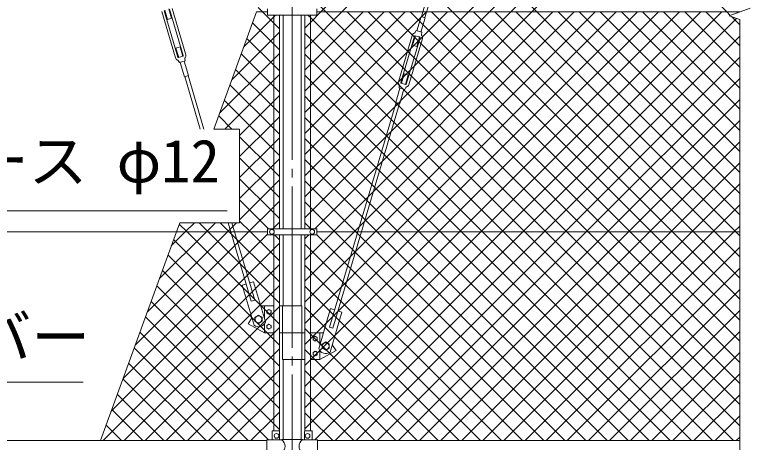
# Model space of a CAD drawing. Units: millimetres, scale not verified. Extents: x -12600 to 12600, y -8910 to 8910.
# Drawn here: x -9292 to -6827, y -5127 to -3694 of the extents above; entities that cross this region are included whole.
import ezdxf
from ezdxf.enums import TextEntityAlignment as Align

# ---------------------------------------------------------------- set-up
doc = ezdxf.new("R2010")
doc.units = ezdxf.units.MM
doc.header["$LTSCALE"] = 30
doc.linetypes.add('LONG_CHAIN', pattern=[21, 18, -1, 1, -1])
for name, color, linetype, lineweight in [('0-3_D-STR1', 1, 'Continuous', 9), ('0-6_D-BMK', 2, 'LONG_CHAIN', 9), ('0-7_D-STR3', 3, 'Continuous', 9), ('0-8_D-STR2', 7, 'Continuous', 9), ('0-9_D-STR-DIM', 7, 'Continuous', 9), ('0-D_D-STR-TXT', 7, 'Continuous', 9)]:
    doc.layers.add(name, color=color, linetype=linetype, lineweight=lineweight)
doc.styles.add('ＭＳ ゴシック', font='')
doc.styles.get('ＭＳ ゴシック').set_extended_font_data('MS Gothic')

msp = doc.modelspace()

# ---------------------------------------------------------------- linework, layer by layer
at = {"layer": '0-3_D-STR1'}
for p, q in [((-8392.68, -4411.7), (-8392.68, -3695.3)), ((-8332.18, -4411.7), (-8332.18, -3695.3)), ((-8392.68, -4670), (-8392.68, -4432.3)), ((-8332.18, -4670), (-8332.18, -4432.3)), ((-8392.68, -5118.4), (-8392.68, -4850)), ((-8332.18, -5118.4), (-8332.18, -4850)), ((-10277.43, -5121.9), (-8447.43, -5121.9)), ((-8277.43, -5121.9), (-6862.43, -5121.9))]:
    msp.add_line(p, q, dxfattribs=at)
at = {"layer": '0-6_D-BMK'}
msp.add_line((-8362.43, 1399.7), (-8362.43, -6160), dxfattribs=at)
at = {"layer": '0-7_D-STR3'}
for p, q in [((-7498.84, -2248.1), (-7929.05, -3700.64)), ((-7486.33, -2248.1), (-7917.55, -3704.05)), ((-8799.23, -3683.62), (-8753.22, -3838.95)), ((-8791.08, -3681.2), (-8745.07, -3836.53)), ((-8789.34, -3678.6), (-8779.97, -3710.25)), ((-8775.73, -3674.57), (-8766.36, -3706.21)), ((-8772.86, -3675.81), (-8726.85, -3831.14)), ((-8764.71, -3673.39), (-8718.7, -3828.72)), ((-8444.93, -3674.7), (-8444.93, -3695.3)), ((-8444.93, -3695.3), (-8279.93, -3695.3)), ((-8423.93, -4411.7), (-8423.93, -3695.3)), ((-8404.93, -4411.7), (-8404.93, -3695.3)), ((-8319.93, -4411.7), (-8319.93, -3695.3)), ((-8300.93, -4411.7), (-8300.93, -3695.3)), ((-8279.93, -3674.7), (-8279.93, -3695.3)), ((-8766.36, -3706.21), (-8779.97, -3710.25)), ((-7930.11, -3700.33), (-7944.31, -3748.27)), ((-7916.49, -3704.36), (-7930.69, -3752.3)), ((-7930.11, -3700.33), (-7916.49, -3704.36)), ((-7960.15, -3763.39), (-8006.16, -3918.72)), ((-7952, -3765.81), (-7998.01, -3921.14)), ((-7949.13, -3764.57), (-7958.51, -3796.21)), ((-7947.09, -3747.45), (-7950.91, -3754.45)), ((-7949.52, -3764.46), (-7935.14, -3768.72)), ((-7947.09, -3747.45), (-7927.91, -3753.13)), ((-7935.52, -3768.6), (-7944.89, -3800.25)), ((-7927.91, -3753.13), (-7928.52, -3761.08)), ((-7933.79, -3771.2), (-7979.79, -3926.53)), ((-7925.64, -3773.62), (-7971.64, -3928.95)), ((-8737.96, -3802.1), (-8751.57, -3806.13)), ((-8742.2, -3837.77), (-8751.57, -3806.13)), ((-8728.59, -3833.74), (-8737.96, -3802.1)), ((-7958.51, -3796.21), (-7944.89, -3800.25)), ((-8728.2, -3833.62), (-8742.59, -3837.88)), ((-8720.98, -3849.21), (-8721.59, -3841.26)), ((-8723.18, -3902.01), (-8737.37, -3854.07)), ((-8709.56, -3897.98), (-8723.76, -3850.04)), ((-7996.28, -3923.74), (-7986.9, -3892.1)), ((-7986.9, -3892.1), (-7973.29, -3896.13)), ((-8709.56, -3897.98), (-8723.18, -3902.01)), ((-8722.12, -3901.7), (-8670.1, -4077.34)), ((-8710.62, -3898.29), (-8657.59, -4077.34)), ((-7982.66, -3927.77), (-7973.29, -3896.13)), ((-8015.3, -3987.98), (-8001.1, -3940.04)), ((-8003.88, -3939.21), (-8003.27, -3931.26)), ((-7996.66, -3923.62), (-7982.28, -3927.88)), ((-8001.69, -3992.01), (-7987.49, -3944.07)), ((-8014.25, -3988.29), (-8237.18, -4740.97)), ((-8002.74, -3991.7), (-8225.67, -4744.38)), ((-8015.3, -3987.98), (-8001.69, -3992.01)), ((-8577.11, -4391.29), (-8499.19, -4654.38)), ((-8564.6, -4391.29), (-8487.69, -4650.97)), ((-8444.93, -4422), (-10280.43, -4422)), ((-8444.93, -4411.7), (-8279.93, -4411.7)), ((-8444.93, -4411.7), (-8444.93, -4432.3)), ((-8444.93, -4432.3), (-8279.93, -4432.3)), ((-8423.93, -5088.9), (-8423.93, -4432.3)), ((-8404.93, -5089.58), (-8404.93, -4432.3)), ((-8319.93, -5089.58), (-8319.93, -4432.3)), ((-8300.93, -5088.9), (-8300.93, -4432.3)), ((-8279.93, -4411.7), (-8279.93, -4432.3)), ((-6862.43, -4422), (-8279.93, -4422)), ((-8516.23, -4596.85), (-8529.66, -4600.83)), ((-8489.9, -4735.06), (-8529.66, -4600.83)), ((-8491.3, -4589.47), (-8504.73, -4593.44)), ((-8451.55, -4723.7), (-8491.3, -4589.47)), ((-8487.69, -4650.97), (-8499.19, -4654.38)), ((-8423.93, -4670), (-8467.45, -4670)), ((-8454.98, -4670), (-8454.98, -4712.1)), ((-8329.88, -4670), (-8404.93, -4670)), ((-8394.98, -4670), (-8394.98, -4760)), ((-8329.88, -4670), (-8329.88, -4760)), ((-8273.32, -4813.7), (-8233.56, -4679.47)), ((-8233.56, -4679.47), (-8220.14, -4683.44)), ((-8234.96, -4825.06), (-8195.21, -4690.83)), ((-8208.63, -4686.85), (-8195.21, -4690.83)), ((-8454.98, -4730), (-8454.98, -4760)), ((-8237.18, -4740.97), (-8225.67, -4744.38)), ((-8454.98, -4760), (-8423.93, -4760)), ((-8404.93, -4760), (-8329.88, -4760)), ((-8394.98, -4760), (-8394.98, -4850)), ((-8319.93, -4760), (-8394.98, -4760)), ((-8329.88, -4760), (-8329.88, -4850)), ((-8257.41, -4760), (-8300.93, -4760)), ((-8269.88, -4760), (-8269.88, -4802.1)), ((-8269.88, -4820), (-8269.88, -4850)), ((-8319.93, -4850), (-8394.98, -4850)), ((-8269.88, -4850), (-8300.93, -4850)), ((-8429.43, -5118.9), (-8429.43, -5090.9)), ((-8406.43, -5088.9), (-8427.43, -5088.9)), ((-8404.43, -5118.9), (-8404.43, -5090.9)), ((-8320.43, -5118.9), (-8320.43, -5090.9)), ((-8318.43, -5088.9), (-8297.43, -5088.9)), ((-8295.43, -5118.9), (-8295.43, -5090.9)), ((-8447.43, -5118.9), (-8396.23, -5118.9)), ((-8447.43, -5162.9), (-8447.43, -5118.9)), ((-8396.23, -5118.4), (-8397.23, -5118.9)), ((-8396.23, -5118.4), (-8328.63, -5118.4)), ((-8328.63, -5118.4), (-8327.63, -5118.9)), ((-8328.63, -5118.9), (-8277.43, -5118.9)), ((-8277.43, -5162.9), (-8277.43, -5118.9))]:
    msp.add_line(p, q, dxfattribs=at)
for points in [[(-8720.98, -3849.21), (-8740.16, -3854.89), (-8743.97, -3847.89)], [(-8003.88, -3939.21), (-7984.71, -3944.89), (-7980.89, -3937.89)], [(-8497.11, -4710.7), (-8509.98, -4730), (-8454.98, -4760)], [(-8227.75, -4800.7), (-8214.88, -4820), (-8269.88, -4850)]]:
    msp.add_lwpolyline(points, dxfattribs=at)
for points in [[(-8439.98, -4681.9), (-8432.97, -4685.95), (-8432.97, -4694.05), (-8439.98, -4698.1), (-8447, -4694.05), (-8447, -4685.95)], [(-8474.98, -4701.14), (-8462.98, -4708.07), (-8462.98, -4721.93), (-8474.98, -4728.86), (-8486.98, -4721.93), (-8486.98, -4708.07)], [(-8439.98, -4748.1), (-8432.97, -4744.05), (-8432.97, -4735.95), (-8439.98, -4731.9), (-8447, -4735.95), (-8447, -4744.05)], [(-8284.88, -4771.9), (-8291.9, -4775.95), (-8291.9, -4784.05), (-8284.88, -4788.1), (-8277.87, -4784.05), (-8277.87, -4775.95)], [(-8249.88, -4791.14), (-8261.88, -4798.07), (-8261.88, -4811.93), (-8249.88, -4818.86), (-8237.88, -4811.93), (-8237.88, -4798.07)], [(-8284.88, -4838.1), (-8291.9, -4834.05), (-8291.9, -4825.95), (-8284.88, -4821.9), (-8277.87, -4825.95), (-8277.87, -4834.05)]]:
    msp.add_lwpolyline(points, close=True, dxfattribs=at)
for centre, radius in [((-8429.93, -4422), 8), ((-8294.93, -4422), 8), ((-8474.98, -4715), 11.5), ((-8439.98, -4690), 7.03), ((-8439.98, -4740), 7.03), ((-8284.88, -4780), 7.03), ((-8249.88, -4805), 11.5), ((-8284.88, -4830), 7.03), ((-8414.43, -5105.9), 8), ((-8310.43, -5105.9), 8)]:
    msp.add_circle(centre, radius, dxfattribs=at)
for centre, radius, start, end in [((-7950.09, -3766.38), 10.5, 107.38299, 163.50187), ((-7954.42, -3752.54), 4, 287.38299, 331.40262), ((-7950.09, -3766.38), 2, 73.50187, 163.50187), ((-7935.7, -3770.64), 2, 343.50187, 73.50187), ((-7924.53, -3761.39), 4, 175.60113, 219.62076), ((-7935.7, -3770.64), 10.5, 343.50187, 39.62076), ((-8743.15, -3835.97), 10.5, 196.49813, 252.61701), ((-8743.15, -3835.97), 2, 196.49813, 286.49813), ((-8728.77, -3831.71), 2, 286.49813, 16.49813), ((-8717.6, -3840.95), 4, 140.37924, 184.39887), ((-8728.77, -3831.71), 10.5, 320.37924, 16.49813), ((-8747.49, -3849.8), 4, 28.59738, 72.61701), ((-7996.09, -3921.71), 10.5, 163.50187, 219.62076), ((-8007.26, -3930.95), 4, 355.60113, 39.62076), ((-7996.09, -3921.71), 2, 163.50187, 253.50187), ((-7981.71, -3925.97), 2, 253.50187, 343.50187), ((-7977.38, -3939.8), 4, 107.38299, 151.40262), ((-7981.71, -3925.97), 10.5, 287.38299, 343.50187), ((-8474.98, -4715), 25, 233.36802, 339.62823), ((-8249.88, -4805), 25, 200.37177, 306.63198), ((-8427.43, -5090.9), 2, 90, 180), ((-8406.43, -5090.9), 2, 0, 90), ((-8318.43, -5090.9), 2, 90, 180), ((-8297.43, -5090.9), 2, 0, 90), ((-8414.82, -5140.9), 28.8, 310.19176, 49.80824), ((-8310.05, -5140.9), 28.8, 130.19176, 229.80824)]:
    msp.add_arc(centre, radius, start, end, dxfattribs=at)
at = {"layer": '0-8_D-STR2'}
for p, q in [((-8300.93, -3861.21), (-8124.72, -3685)), ((-8300.93, -3931.92), (-8054.01, -3685)), ((-8300.93, -4002.63), (-7983.3, -3685)), ((-8300.93, -4073.34), (-7912.59, -3685)), ((-8300.93, -4144.05), (-7841.88, -3685)), ((-8225.32, -4422), (-7488.32, -3685)), ((-7441.43, -4422), (-8178.43, -3685)), ((-8154.61, -4422), (-7417.61, -3685)), ((-7370.72, -4422), (-8107.72, -3685)), ((-8083.9, -4422), (-7346.9, -3685)), ((-7300.01, -4422), (-8037.01, -3685)), ((-8013.19, -4422), (-7276.19, -3685)), ((-7229.3, -4422), (-7966.3, -3685)), ((-7942.48, -4422), (-7205.48, -3685)), ((-7158.59, -4422), (-7895.59, -3685)), ((-7871.77, -4422), (-7134.77, -3685)), ((-7801.06, -4422), (-7064.06, -3685)), ((-7017.17, -4422), (-7754.17, -3685)), ((-7730.35, -4422), (-6993.35, -3685)), ((-6946.46, -4422), (-7683.46, -3685)), ((-7659.64, -4422), (-6922.64, -3685)), ((-6875.75, -4422), (-7612.75, -3685)), ((-6862.43, -4293.89), (-7471.33, -3685)), ((-6862.43, -4223.18), (-7400.61, -3685)), ((-6862.43, -4152.47), (-7329.9, -3685)), ((-6862.43, -4081.76), (-7259.19, -3685)), ((-6862.43, -4011.05), (-7188.48, -3685)), ((-6862.43, -3940.34), (-7117.77, -3685)), ((-6862.43, -3869.63), (-7047.06, -3685)), ((-6862.43, -3798.92), (-6976.35, -3685)), ((-6862.43, -3728.21), (-6890.04, -3700.6)), ((-8423.93, -3793.05), (-8495.19, -3721.8)), ((-7518.22, -4422), (-6862.43, -3766.21)), ((-8423.93, -3863.76), (-8514.06, -3773.64)), ((-8404.93, -3812.05), (-8423.93, -3793.05)), ((-8423.93, -3934.48), (-8532.93, -3825.48)), ((-7447.51, -4422), (-6862.43, -3836.93)), ((-8404.93, -3882.76), (-8423.93, -3863.76)), ((-8319.93, -3880.21), (-8300.93, -3861.21)), ((-8423.93, -4005.19), (-8551.8, -3877.32)), ((-8300.93, -3916.05), (-8319.93, -3897.05)), ((-7794.99, -4422), (-8300.93, -3916.05)), ((-7376.8, -4422), (-6862.43, -3907.64)), ((-8423.93, -4075.9), (-8570.67, -3929.16)), ((-8404.93, -3953.48), (-8423.93, -3934.48)), ((-8319.93, -3950.92), (-8300.93, -3931.92)), ((-8423.93, -3984.21), (-8404.93, -3965.21)), ((-8300.93, -3986.76), (-8319.93, -3967.76)), ((-8423.93, -4146.61), (-8589.53, -3981.01)), ((-8538.21, -4098.49), (-8423.93, -3984.21)), ((-7865.7, -4422), (-8300.93, -3986.76)), ((-7306.09, -4422), (-6862.43, -3978.35)), ((-8404.93, -4024.19), (-8423.93, -4005.19)), ((-8319.93, -4021.63), (-8300.93, -4002.63)), ((-8563.91, -4077.34), (-8608.4, -4032.85)), ((-8423.93, -4054.92), (-8404.93, -4035.92)), ((-8300.93, -4057.48), (-8319.93, -4038.48)), ((-8538.21, -4169.2), (-8423.93, -4054.92)), ((-7936.41, -4422), (-8300.93, -4057.48)), ((-7235.37, -4422), (-6862.43, -4049.06)), ((-8404.93, -4094.9), (-8423.93, -4075.9)), ((-8319.93, -4092.34), (-8300.93, -4073.34)), ((-8423.93, -4125.63), (-8404.93, -4106.63)), ((-8300.93, -4128.19), (-8319.93, -4109.19)), ((-8538.21, -4239.91), (-8423.93, -4125.63)), ((-8007.12, -4422), (-8300.93, -4128.19)), ((-7164.66, -4422), (-6862.43, -4119.77)), ((-8404.93, -4165.61), (-8423.93, -4146.61)), ((-8319.93, -4163.05), (-8300.93, -4144.05)), ((-8423.93, -4196.34), (-8404.93, -4177.34)), ((-8300.93, -4198.9), (-8319.93, -4179.9)), ((-8538.21, -4310.63), (-8423.93, -4196.34)), ((-8077.83, -4422), (-8300.93, -4198.9)), ((-7093.95, -4422), (-6862.43, -4190.48)), ((-8423.93, -4267.05), (-8404.93, -4248.05)), ((-8300.93, -4269.61), (-8319.93, -4250.61)), ((-7023.24, -4422), (-6862.43, -4261.19)), ((-8538.21, -4381.34), (-8423.93, -4267.05)), ((-8148.54, -4422), (-8300.93, -4269.61)), ((-8441.68, -4411.7), (-8538.21, -4315.17)), ((-6952.53, -4422), (-6862.43, -4331.9)), ((-8720.3, -4422), (-8689.59, -4391.29)), ((-8643.51, -4422), (-8674.22, -4391.29)), ((-8649.59, -4422), (-8618.88, -4391.29)), ((-8572.8, -4422), (-8603.51, -4391.29)), ((-8578.88, -4422), (-8548.17, -4391.29)), ((-6881.82, -4422), (-6862.43, -4402.61)), ((-8928.92, -4913.47), (-8444.93, -4429.48)), ((-8847.99, -4691.12), (-8578.88, -4422)), ((-8807.53, -4579.94), (-8649.59, -4422)), ((-8767.06, -4468.77), (-8720.3, -4422)), ((-8423.93, -4641.58), (-8643.51, -4422)), ((-8423.93, -4570.87), (-8572.8, -4422)), ((-8404.93, -4448.45), (-8421.08, -4432.3)), ((-8319.93, -4432.3), (-8319.93, -5089.58)), ((-8319.93, -4445.9), (-8306.33, -4432.3)), ((-8300.93, -4497.61), (-8225.32, -4422)), ((-8300.93, -4568.32), (-8154.61, -4422)), ((-8300.93, -4639.03), (-8083.9, -4422)), ((-8300.93, -4709.74), (-8013.19, -4422)), ((-8300.93, -4780.45), (-7942.48, -4422)), ((-8300.93, -4851.16), (-7871.77, -4422)), ((-8300.93, -4921.87), (-7801.06, -4422)), ((-8300.93, -4992.58), (-7730.35, -4422)), ((-8300.93, -5063.29), (-7659.64, -4422)), ((-7590.06, -5121.9), (-8279.93, -4432.03)), ((-8218.12, -5121.9), (-7518.22, -4422)), ((-7448.64, -5121.9), (-8148.54, -4422)), ((-8147.41, -5121.9), (-7447.51, -4422)), ((-7377.93, -5121.9), (-8077.83, -4422)), ((-8076.7, -5121.9), (-7376.8, -4422)), ((-7307.22, -5121.9), (-8007.12, -4422)), ((-8005.99, -5121.9), (-7306.09, -4422)), ((-7236.51, -5121.9), (-7936.41, -4422)), ((-7935.27, -5121.9), (-7235.37, -4422)), ((-7165.8, -5121.9), (-7865.7, -4422)), ((-7864.56, -5121.9), (-7164.66, -4422)), ((-7095.09, -5121.9), (-7794.99, -4422)), ((-7793.85, -5121.9), (-7093.95, -4422)), ((-7723.14, -5121.9), (-7023.24, -4422)), ((-7652.43, -5121.9), (-6952.53, -4422)), ((-7581.72, -5121.9), (-6881.82, -4422)), ((-6862.43, -5001), (-7441.43, -4422)), ((-6862.43, -4930.29), (-7370.72, -4422)), ((-6862.43, -4859.58), (-7300.01, -4422)), ((-6862.43, -4788.87), (-7229.3, -4422)), ((-6862.43, -4718.16), (-7158.59, -4422)), ((-6862.43, -4576.74), (-7017.17, -4422)), ((-6862.43, -4506.03), (-6946.46, -4422)), ((-6862.43, -4435.32), (-6875.75, -4422)), ((-8423.93, -4783), (-8759.35, -4447.58)), ((-7511.01, -5121.9), (-6862.43, -4473.32)), ((-8423.93, -4853.71), (-8778.22, -4499.42)), ((-8319.93, -4516.61), (-8300.93, -4497.61)), ((-8423.93, -4924.43), (-8797.09, -4551.27)), ((-7440.3, -5121.9), (-6862.43, -4544.03)), ((-8404.93, -4589.87), (-8423.93, -4570.87)), ((-8319.93, -4587.32), (-8300.93, -4568.32)), ((-8423.93, -4995.14), (-8815.96, -4603.11)), ((-8423.93, -4620.61), (-8404.93, -4601.61)), ((-8925.22, -5121.9), (-8423.93, -4620.61)), ((-7369.59, -5121.9), (-6862.43, -4614.74)), ((-8423.93, -5065.85), (-8834.83, -4654.95)), ((-8404.93, -4660.58), (-8423.93, -4641.58)), ((-8319.93, -4658.03), (-8300.93, -4639.03)), ((-8423.93, -4691.32), (-8404.93, -4672.32)), ((-8300.93, -4693.87), (-8319.93, -4674.87)), ((-8854.51, -5121.9), (-8423.93, -4691.32)), ((-8441.59, -5118.9), (-8853.7, -4706.79)), ((-7872.9, -5121.9), (-8300.93, -4693.87)), ((-7298.88, -5121.9), (-6862.43, -4685.45)), ((-8319.93, -4728.74), (-8300.93, -4709.74)), ((-8423.93, -4762.03), (-8404.93, -4743.03)), ((-8300.93, -4764.58), (-8319.93, -4745.58)), ((-7228.17, -5121.9), (-6862.43, -4756.16)), ((-8509.3, -5121.9), (-8872.57, -4758.63)), ((-8783.8, -5121.9), (-8423.93, -4762.03)), ((-8319.93, -4799.45), (-8300.93, -4780.45)), ((-7943.61, -5121.9), (-8300.93, -4764.58)), ((-8404.93, -4802), (-8423.93, -4783)), ((-8580.01, -5121.9), (-8891.44, -4810.47)), ((-8423.93, -4832.74), (-8404.93, -4813.74)), ((-7157.46, -5121.9), (-6862.43, -4826.87)), ((-8713.09, -5121.9), (-8423.93, -4832.74)), ((-8404.93, -4872.71), (-8423.93, -4853.71)), ((-8319.93, -4870.16), (-8300.93, -4851.16)), ((-8650.72, -5121.9), (-8910.31, -4862.32)), ((-8642.38, -5121.9), (-8423.93, -4903.45)), ((-8423.93, -4903.45), (-8404.93, -4884.45)), ((-8300.93, -4906), (-8319.93, -4887)), ((-7086.75, -5121.9), (-6862.43, -4897.59)), ((-8721.43, -5121.9), (-8929.17, -4914.16)), ((-8404.93, -4943.43), (-8423.93, -4924.43)), ((-8319.93, -4940.87), (-8300.93, -4921.87)), ((-8085.04, -5121.9), (-8300.93, -4906)), ((-8792.14, -5121.9), (-8948.04, -4966)), ((-8571.67, -5121.9), (-8423.93, -4974.16)), ((-8423.93, -4974.16), (-8404.93, -4955.16)), ((-8300.93, -4976.71), (-8319.93, -4957.71)), ((-8155.75, -5121.9), (-8300.93, -4976.71)), ((-7016.04, -5121.9), (-6862.43, -4968.3)), ((-8404.93, -5014.14), (-8423.93, -4995.14)), ((-8319.93, -5011.58), (-8300.93, -4992.58)), ((-8862.85, -5121.9), (-8966.91, -5017.84)), ((-8423.93, -5044.87), (-8404.93, -5025.87)), ((-8500.96, -5121.9), (-8423.93, -5044.87)), ((-8300.93, -5047.43), (-8319.93, -5028.43)), ((-8226.46, -5121.9), (-8300.93, -5047.43)), ((-6945.33, -5121.9), (-6862.43, -5039.01)), ((-8933.56, -5121.9), (-8985.78, -5069.68)), ((-8404.93, -5084.85), (-8423.93, -5065.85)), ((-8319.93, -5082.29), (-8300.93, -5063.29)), ((-9004.27, -5121.9), (-9004.65, -5121.52)), ((-6874.61, -5121.9), (-6862.43, -5109.72))]:
    msp.add_line(p, q, dxfattribs=at)
for points in [[(-8319.93, -3738.79), (-8300.93, -3719.79), (-8266.14, -3685), (-7529.14, -2948), (-6862.43, -2281.29)], [(-8319.93, -3809.5), (-8300.93, -3790.5), (-8195.43, -3685), (-7458.43, -2948), (-6862.43, -2352)], [(-6894.11, -3696.53), (-6905.64, -3685), (-7642.64, -2948), (-8061.21, -2529.43)], [(-8319.93, -4233.77), (-8300.93, -4214.77), (-7771.17, -3685), (-7034.17, -2948), (-6862.43, -2776.27)], [(-8319.93, -4304.48), (-8300.93, -4285.48), (-7700.46, -3685), (-6963.46, -2948), (-6862.43, -2846.98)], [(-8319.93, -4375.19), (-8300.93, -4356.19), (-7629.75, -3685), (-6892.75, -2948), (-6862.43, -2917.69)], [(-8285.73, -4411.7), (-7559.03, -3685), (-6862.43, -2988.4)], [(-6862.43, -4364.6), (-7542.04, -3685), (-8231.03, -2996.01)], [(-6862.43, -4647.45), (-7087.88, -4422), (-7824.88, -3685), (-8300.93, -3208.95), (-8306.5, -3203.38)], [(-6862.43, -5071.71), (-7512.14, -4422), (-8249.14, -3685), (-8300.93, -3633.21), (-8319.93, -3614.21)], [(-8404.93, -3741.34), (-8423.93, -3722.34), (-8461.28, -3685), (-8476.32, -3669.95)], [(-8524.28, -3801.72), (-8423.93, -3701.37), (-8417.86, -3695.3)], [(-6882.95, -5121.9), (-7582.85, -4422), (-8300.93, -3703.92), (-8309.55, -3695.3)], [(-8285.83, -5118.9), (-7588.93, -4422), (-6873.54, -3706.61)], [(-8564.74, -3912.89), (-8423.93, -3772.08), (-8404.93, -3753.08)], [(-6953.66, -5121.9), (-7653.56, -4422), (-8300.93, -3774.63), (-8319.93, -3755.63)], [(-8605.21, -4024.07), (-8423.93, -3842.79), (-8404.93, -3823.79)], [(-7024.38, -5121.9), (-7724.28, -4422), (-8300.93, -3845.34), (-8319.93, -3826.34)], [(-8587.77, -4077.34), (-8423.93, -3913.5), (-8404.93, -3894.5)], [(-8404.93, -4236.32), (-8423.93, -4217.32), (-8538.21, -4103.04)], [(-8404.93, -4307.03), (-8423.93, -4288.03), (-8538.21, -4173.75)], [(-8404.93, -4377.74), (-8423.93, -4358.74), (-8538.21, -4244.46)], [(-8888.46, -4802.29), (-8508.17, -4422), (-8423.93, -4337.77), (-8404.93, -4318.77)], [(-7519.35, -5121.9), (-8219.25, -4422), (-8300.93, -4340.32), (-8319.93, -4321.32)], [(-8404.93, -4519.16), (-8423.93, -4500.16), (-8502.09, -4422), (-8538.21, -4385.88)], [(-8404.93, -4731.29), (-8423.93, -4712.29), (-8714.22, -4422), (-8740.49, -4395.74)], [(-8427.16, -4411.7), (-8423.93, -4408.48), (-8404.93, -4389.48)], [(-8300.26, -4411.7), (-8300.93, -4411.03), (-8319.93, -4392.03)], [(-8318.43, -5088.9), (-8300.93, -5088.9), (-8300.93, -4432.3), (-8319.93, -4432.3)], [(-8969.39, -5024.64), (-8423.93, -4479.19), (-8404.93, -4460.19)], [(-7660.77, -5121.9), (-8300.93, -4481.74), (-8319.93, -4462.74)], [(-8995.93, -5121.9), (-8423.93, -4549.9), (-8404.93, -4530.9)], [(-7731.48, -5121.9), (-8300.93, -4552.45), (-8319.93, -4533.45)], [(-7802.19, -5121.9), (-8300.93, -4623.16), (-8319.93, -4604.16)], [(-8014.32, -5121.9), (-8300.93, -4835.29), (-8319.93, -4816.29)]]:
    msp.add_lwpolyline(points, dxfattribs=at)
for points in [[(-8423.93, -3695.3), (-8444.93, -3695.3), (-8444.93, -3685), (-8481.8, -3685), (-8624.6, -4077.34), (-8538.21, -4077.34), (-8538.21, -4391.29), (-8738.87, -4391.29), (-8750.04, -4422), (-8444.93, -4422), (-8444.93, -4411.7), (-8423.93, -4411.7)], [(-8404.93, -3695.3), (-8423.93, -3695.3), (-8423.93, -4411.7), (-8404.93, -4411.7)], [(-8300.93, -3695.3), (-8319.93, -3695.3), (-8319.93, -4411.7), (-8300.93, -4411.7)], [(-6862.43, -3710.65), (-6897.67, -3697.83), (-6862.43, -3685), (-8279.93, -3685), (-8279.93, -3695.3), (-8300.93, -3695.3), (-8300.93, -4411.7), (-8279.93, -4411.7), (-8279.93, -4422), (-6862.43, -4422)], [(-8423.93, -4432.3), (-8444.93, -4432.3), (-8444.93, -4422), (-8750.04, -4422), (-9004.79, -5121.9), (-8447.43, -5121.9), (-8447.43, -5118.9), (-8429.43, -5118.9), (-8429.43, -5088.9), (-8423.93, -5088.9)], [(-8404.93, -4432.3), (-8423.93, -4432.3), (-8423.93, -5088.9), (-8404.93, -5088.9)], [(-6862.43, -4422), (-8279.93, -4422), (-8279.93, -4432.3), (-8300.93, -4432.3), (-8300.93, -5088.9), (-8295.43, -5088.9), (-8295.43, -5118.9), (-8277.43, -5118.9), (-8277.43, -5121.9), (-6862.43, -5121.9)]]:
    msp.add_lwpolyline(points, close=True, dxfattribs=at)
msp.add_arc((-8318.43, -5090.9), 2, 90, 138.59038, dxfattribs=at)
at = {"layer": '0-9_D-STR-DIM'}
for p, q in [((-6897.67, -3697.83), (-6827.19, -3672.17)), ((-6862.43, -3710.65), (-6897.67, -3697.83)), ((-6862.43, -3710.65), (-6862.43, -5300))]:
    msp.add_line(p, q, dxfattribs=at)
at = {"layer": '0-D_D-STR-TXT'}
msp.add_line((-9062.12, -4925.58), (-10309.36, -4925.58), dxfattribs=at)
msp.add_lwpolyline([(-8580.04, -4351.95), (-9970.88, -4351.95), (-10043.64, -4026.84)], dxfattribs=at)

# ---------------------------------------------------------------- texts
at = {"layer": '0-D_D-STR-TXT', "style": 'ＭＳ ゴシック'}
for s, p in [('ブレース φ12', (-9835.63, -4299.72)), ('ネットバー', (-10023.79, -4889.73))]:
    msp.add_text(s, height=144.3, dxfattribs=at).set_placement(p, align=Align.BOTTOM_LEFT)

doc.saveas('drawing.dxf')
